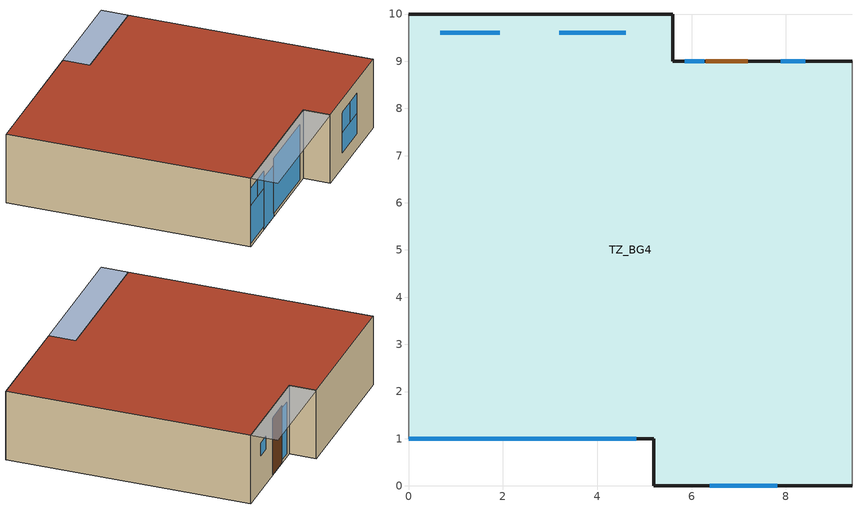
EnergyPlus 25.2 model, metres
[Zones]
TZ_BG4
 floor ground (BG4 - Floor on Fill): 0,10 5.6,10 5.6,9 9.4,9 9.4,0 5.2,0 5.2,1 0,1 z0
 wall outside (BG4 - Ext Wall): 9.4,9 5.6,9 5.6,10 0,10 / 0,1 5.2,1 5.2,0 9.4,0 z0:2.7
 wall adiabatic (BG4 - Party Wall): 9.4,0 9.4,9 / 0,10 0,1 z0:2.7
 window (BG4 - Window/GlassDoor): 0.01,1 1.29,1 z0.13:1.61; 0.01,1 0.65,1 / 0.66,1 1.3,1 z1.61:2.31; 2.29,1 4.83,1 z0.13:2.31; 6.38,0 7.82,0 z0.59:1.38; 6.38,0 7.1,0 / 7.1,0 7.82,0 z1.38:2.18; 1.94,9.6 0.69,9.6 z0.97:1.59; 1.93,9.6 1.31,9.6 / 1.3,9.6 0.68,9.6 z1.59:2.22; 4.6,9.6 3.2,9.6 z0.85:1.55; 4.6,9.6 3.9,9.6 / 3.9,9.6 3.2,9.6 z1.55:2.25; 6.27,9 5.85,9 z0.13:2.16; 8.4,9 7.89,9 z1.37:1.88; 1.3,1 2.28,1 z0.01:2.04
 door (BG4 - Ext Door): 7.2,9 6.3,9 z0.01:2.25
 roof outside (BG4 - RoofCeiling): 0,1 5.2,1 5.2,0 9.4,0 9.4,9 5.6,9 5.6,10 0,10 z2.7
shading: 5.6,9 5.6,10 9.4,10 9.4,9 z2.7; 5.2,1 5.2,0 0,0 0,1 z2.7
[Site:Location]
REYKJAVIK: Latitude {deg}=64.13; Longitude {deg}=-21.9; Time Zone {hr}=0; Elevation {m}=104
[Site:GroundTemperature:BuildingSurface]
3, 2.6, 2.4, 2.2, 3.5, 5.8, 8.4, 10.2, 10.6, 10, 7.6, 5
[Building]
BG4: North Axis {deg}=3; Terrain=Country; Solar Distribution: FullExterior accounts for shading objects=FullExterior
[Material]
Name | Roughness | Thickness {m} | Conductivity {W/m-K} | Density {kg/m3} | Specific Heat {J/kg-K} | Thermal Absorptance | Solar Absorptance | Visible Absorptance
BG4 - Floor on Fill Insulation | MediumSmooth | 0.102 | 0.035 | 25 | 1400
BG4 - Concrete Floor Slab | MediumRough | 0.2 | 1.4 | 2100 | 840 | 0.85 | 0.65 | 0.65
BG4 - Floor Finish (25mm wood) | MediumSmooth | 0.015 | 0.14 | 650 | 1200
BG4 - Ext Wall Façade (Cement Plaster) | MediumRough | 0.01 | 0.72 | 1860 | 800 | 0.91 | 0.8 | 0.8
BG4 - Ext Wall Concrete Block | MediumRough | 0.2 | 1.4 | 2100 | 840
BG4 - Ext Wall Insulation | MediumRough | 0.074 | 0.035 | 25 | 1000 | 0.9 | 0.5 | 0.5
BG4 - Int Wall Finish (13mm gypsum board) | Smooth | 0.013 | 0.16 | 950 | 840 | 0.9 | 0.3 | 0.3
BG4 - Party Wall Concrete Block | MediumRough | 0.1 | 1.4 | 2100 | 840
BG4 - Roof Metal Cladding | Smooth | 0.008 | 0.29 | 1250 | 1000 | 0.9 | 0.2 | 0.2
BG4 - Roof Insulation | MediumRough | 0.161 | 0.035 | 25 | 1000 | 0.9 | 0.5 | 0.5
BG4 - Ext Door (pine) | MediumSmooth | 0.026 | 0.14 | 419 | 2720 | 0.9 | 0.6 | 0.6
[Construction]
BG4 - Floor on Fill: BG4 - Floor on Fill Insulation, BG4 - Concrete Floor Slab, BG4 - Floor Finish (25mm wood)
BG4 - Ext Wall: BG4 - Ext Wall Façade (Cement Plaster), BG4 - Ext Wall Concrete Block, BG4 - Ext Wall Insulation, BG4 - Int Wall Finish (13mm gypsum board)
BG4 - Party Wall: BG4 - Party Wall Concrete Block, BG4 - Int Wall Finish (13mm gypsum board)
BG4 - RoofCeiling: BG4 - Roof Metal Cladding, BG4 - Roof Insulation, BG4 - Ext Wall Concrete Block, BG4 - Int Wall Finish (13mm gypsum board)
BG4 - Ext Door: BG4 - Ext Door (pine)
BG4 - Window/GlassDoor: BG4 - Glazing
[WindowMaterial:SimpleGlazingSystem]
BG4 - Glazing: U-Factor {W/m2-K}=2.5; Solar Heat Gain Coefficient=0.58; Visible Transmittance=0.57
[Zone]
TZ_BG4: Multiplier=1; Volume {m3}=229.5; Floor Area {m2}=85; Part of Total Floor Area=Yes
[ThermostatSetpoint:SingleHeating]
HTG_SP_TZ_BG4: Setpoint Temperature Schedule=HeatSP_20C
[ZoneControl:Thermostat]
TZ_BG4 Thermostat: Zone=TZ_BG4; Control Type Schedule=TZ_BG4 Tstat CtrlType; Control 1=HTG_SP_TZ_BG4; Temp diff between cutout and setpoint=0
[Zone equipment]
TZ_BG4: IDEALLOADS_TZ_BG4
[ZoneHVAC:IdealLoadsAirSystem]
IDEALLOADS_TZ_BG4: Availability Schedule=AlwaysOn; Heating Limit=NoLimit; Cooling Limit=NoLimit; Heating Availability Schedule=AlwaysOn; Cooling Availability Schedule=AlwaysOff
[ElectricEquipment]
Equipment_Gains: Zone or Space=TZ_BG4; Schedule Name (average = 0.6)=IS_Equip_Use_Sched; Design Level Calculation Method=Watts/Area; Watts per Floor Area {W/m2}=3; Fraction Latent=0; Fraction Radiant=0.5; Fraction Lost=0
[Lights]
Lights_Gains: Zone or Space=TZ_BG4; Schedule Name (average = 0.1)=IS_Light_Use_Sched; Design Level Calculation Method=Watts/Area; Watts per Floor Area {W/m2}=6; Return Air Fraction=0; Fraction Radiant=0.6; Fraction Visible=0.2; Fraction Replaceable=1
[People]
People_Baseline: Zone or ZoneList or Space or SpaceList=TZ_BG4; Number of People Schedule Name (baseline average = 0.6)=Occ_Home_Sched; Number of People Calculation Method=People; Number of People=4; Fraction Radiant=0.3; Activity Level Schedule Name (95 W/person)=Residential_Activity_Sched; Carbon Dioxide Generation Rate {m3/s-W}=4.84E-8
[EnergyManagementSystem:Sensor]
T_out: Environment; Site Outdoor Air Drybulb Temperature
V_wind: Environment; Site Wind Speed
TZ_BG4_Temp: TZ_BG4; Zone Mean Air Temperature
TZ_BG4_CO2: TZ_BG4; Zone Air CO2 Concentration
T_setpoint: HeatSP_20C; Schedule Value
Occ_Avail: Occ_Avail_Sched; Schedule Value
[EnergyManagementSystem:Actuator]
AFN_W1_Opening: Window 1 Operable; AirFlow Network Window/Door Opening; Venting Opening Factor
AFN_W3_Opening: Window 3 Operable; AirFlow Network Window/Door Opening; Venting Opening Factor
AFN_W4_Opening: Window 4 Operable; AirFlow Network Window/Door Opening; Venting Opening Factor
AFN_W5_Opening: Window 5 Operable; AirFlow Network Window/Door Opening; Venting Opening Factor
AFN_W7_Opening: Window 7; AirFlow Network Window/Door Opening; Venting Opening Factor
[EnergyManagementSystem:Program]
Init_WindowState: SET EventTimer_min     = 0; SET EventActive        = 0; SET EventDemand        = 0; SET Open_Common        = 0; SET Open_Bedroom       = 0; SET Open_Day_Event     = 0; SET Open_Day_Summer    = 0; SET Open_Day_Winter    = 0; SET Open_Night         = 0; SET SummerMode         = 0
WindowControl_Hybrid: SET C_z   = TZ_BG4_CO2; SET T_z   = TZ_BG4_Temp; SET S_win = Occ_Avail; SET To    = T_out; SET Vw    = V_wind; SET hr    = Hour; SET mon   = Month; SET dtmin = 10.0; SET CO2_on      = 700.0; SET CO2_off     = 600.0; SET Temp_on     = T_setpoint + 0.7; SET Temp_off    = T_setpoint + 0.2; SET EventMinDur = 40.0; SET To_min = -20.0; SET To_max = 7.0; SET fT = (To - To_min) / (To_max - To_min); SET fT = @Max 0.0 fT; SET fT = @Min 1.0 fT; SET Vw_min = 6.0; SET Vw_max = 16.0; SET fW = 1.0 - (Vw - Vw_min) / (Vw_max - Vw_min); SET fW = @Max 0.0 fW; SET fW = @Min 1.0 fW; SET WeatherFactor = 0.50 + 0.35 * fT + 0.15 * fW; SET WeatherFactor = @Min 1.0 WeatherFactor; SET SummerMode = 0; IF ((mon >= 5) && (mon <= 9) && (To >= 6.0)); SET SummerMode = 1; ENDIF; SET SummerWindFactor = 1.0; IF (Vw > 14.0); SET SummerWindFactor = 0.8; ENDIF; IF (Vw > 18.0); SET SummerWindFactor = 0.5; ENDIF; SET EventDemand = 0; IF (C_z > CO2_on); SET EventDemand = 1; ENDIF; IF (T_z > Temp_on); SET EventDemand = 1; ENDIF; IF (EventActive > 0); SET EventTimer_min = EventTimer_min + dtmin; IF ((EventTimer_min >= EventMinDur) && (C_z < CO2_off) && (T_z < Temp_off)); SET EventActive = 0; SET EventTimer_min = 0; ENDIF; ELSE; IF ((EventDemand > 0) && (S_win > 0) && (SummerMode < 1)); SET EventActive = 1; SET EventTimer_min = 0; ENDIF; ENDIF; SET Open_Day_Event = 0; SET Open_Day_Event_base = 0.010; IF ((EventActive > 0) && (S_win > 0) && (SummerMode < 1)); SET Open_Day_Event = Open_Day_Event_base * WeatherFactor; ENDIF; SET Open_Day_Summer = 0; SET Open_Day_Summer_base = 0.015; IF (SummerMode > 0); SET Open_Day_Summer = Open_Day_Summer_base * SummerWindFactor; ENDIF; SET Open_Day_Winter = 0; SET Open_Day_Winter_base = 0.003; IF ((SummerMode < 1) && (S_win > 0)); SET Open_Day_Winter = Open_Day_Winter_base; ENDIF; SET Open_Night = 0; SET Open_Night_Winter_base = 0.020; SET Open_Night_Summer_base = 0.040; IF ((hr >= 23) || (hr < 7)); IF (SummerMode > 0); SET Open_Night = Open_Night_Summer_base; ELSE; SET Open_Night = Open_Night_Winter_base; ENDIF; ENDIF; IF (SummerMode > 0); SET Open_Common = Open_Day_Summer; ELSE; SET Open_Common = @Max Open_Day_Event Open_Day_Winter; ENDIF; SET Open_Bedroom = Open_Night; SET AFN_W1_Opening  = Open_Common; SET AFN_W5_Opening  = Open_Common; SET AFN_W7_Opening  = Open_Common; SET AFN_W3_Opening  = Open_Bedroom; SET AFN_W4_Opening  = Open_Bedroom
[EnergyManagementSystem:ProgramCallingManager]
Init_WindowState_Manager: BeginNewEnvironment; Init_WindowState
WindowControlCalling: BeginTimestepBeforePredictor; WindowControl_Hybrid
[EnergyManagementSystem:OutputVariable]
Open_Common: Open_Common; Averaged; SystemTimestep
Open_Bedroom: Open_Bedroom; Averaged; SystemTimestep
Open_Day_Event: Open_Day_Event; Averaged; SystemTimestep
Open_Day_Summer: Open_Day_Summer; Averaged; SystemTimestep
Open_Day_Winter: Open_Day_Winter; Averaged; SystemTimestep
Open_Night: Open_Night; Averaged; SystemTimestep
EventActive: EventActive; Averaged; SystemTimestep
EventDemand: EventDemand; Averaged; SystemTimestep
WeatherFactor: WeatherFactor; Averaged; SystemTimestep
[Schedule:Constant]
Name | Value | Value (1 = SingleHeating)
AlwaysOn | 1
AlwaysOff | 0
HeatSP_20C | 20
TZ_BG4 Tstat CtrlType |  | 1
[Schedule:Day:Interval]
IS_Equip_Use_Fraction: No, 01:00, 0.5, 06:00, 0.45, 07:00, 0.5, 08:00, 0.55, 09:00, 0.6, 10:00, 0.62, 11:00, 0.6, 12:00, 0.58, 13:00, 0.57, 15:00, 0.56, 16:00, 0.58, 17:00, 0.62, 18:00, 0.7, 19:00, 0.82, 20:00, 0.9, 21:00, 0.88, 22:00, 0.8, 23:00, 0.7, 24:00, 0.58
IS_Light_Use_Fraction: No, 01:00, 0.05, 06:00, 0.03, 07:00, 0.05, 08:00, 0.08, 09:00, 0.1, 10:00, 0.08, 11:00, 0.07, 15:00, 0.05, 16:00, 0.07, 17:00, 0.08, 18:00, 0.13, 19:00, 0.23, 20:00, 0.33, 21:00, 0.3, 22:00, 0.23, 23:00, 0.15, 24:00, 0.08
Occ_Home_Weekday: No, 08:00, 1, 17:00, 0, 24:00, 1
Occ_Home_Weekend: No, 14:00, 1, 17:00, 0, 24:00, 1
Residential_Activity_Daily: No, 24:00, 95
Occ_Avail_Weekday: No, 06:00, 0, 08:00, 1, 17:00, 0, 23:00, 1, 24:00, 0
Occ_Avail_Weekend: No, 07:00, 0, 14:00, 1, 17:00, 0, 23:00, 1, 24:00, 0
[Schedule:Week:Daily]
IS_Equip_Use_Week: IS_Equip_Use_Fraction, IS_Equip_Use_Fraction, IS_Equip_Use_Fraction, IS_Equip_Use_Fraction, IS_Equip_Use_Fraction, IS_Equip_Use_Fraction, IS_Equip_Use_Fraction, IS_Equip_Use_Fraction, IS_Equip_Use_Fraction, IS_Equip_Use_Fraction, IS_Equip_Use_Fraction, IS_Equip_Use_Fraction
IS_Light_Use_Week: IS_Light_Use_Fraction, IS_Light_Use_Fraction, IS_Light_Use_Fraction, IS_Light_Use_Fraction, IS_Light_Use_Fraction, IS_Light_Use_Fraction, IS_Light_Use_Fraction, IS_Light_Use_Fraction, IS_Light_Use_Fraction, IS_Light_Use_Fraction, IS_Light_Use_Fraction, IS_Light_Use_Fraction
Occ_Home_Week: Occ_Home_Weekend, Occ_Home_Weekday, Occ_Home_Weekday, Occ_Home_Weekday, Occ_Home_Weekday, Occ_Home_Weekday, Occ_Home_Weekend, Occ_Home_Weekend, Occ_Home_Weekday, Occ_Home_Weekday, Occ_Home_Weekend, Occ_Home_Weekend
Residential_Activity_Week: Residential_Activity_Daily, Residential_Activity_Daily, Residential_Activity_Daily, Residential_Activity_Daily, Residential_Activity_Daily, Residential_Activity_Daily, Residential_Activity_Daily, Residential_Activity_Daily, Residential_Activity_Daily, Residential_Activity_Daily, Residential_Activity_Daily, Residential_Activity_Daily
Occ_Avail_Week: Occ_Avail_Weekend, Occ_Avail_Weekday, Occ_Avail_Weekday, Occ_Avail_Weekday, Occ_Avail_Weekday, Occ_Avail_Weekday, Occ_Avail_Weekend, Occ_Avail_Weekend, Occ_Avail_Weekday, Occ_Avail_Weekday, Occ_Avail_Weekend, Occ_Avail_Weekend
[Schedule:Year]
IS_Equip_Use_Sched: IS_Equip_Use_Week, 1, 1, 12, 31
IS_Light_Use_Sched: IS_Light_Use_Week, 1, 1, 12, 31
Occ_Home_Sched: Fractional, Occ_Home_Week, 1, 1, 12, 31
Residential_Activity_Sched: Residential_Activity_Week, 1, 1, 12, 31
Occ_Avail_Sched: Fractional, Occ_Avail_Week, 1, 1, 12, 31
[AirflowNetwork:SimulationControl]
AFN_Control: AirflowNetwork Control=MultizoneWithoutDistribution; Wind Pressure Coefficient Type=SurfaceAverageCalculation
[AirflowNetwork:MultiZone:Zone]
TZ_BG4: Ventilation Control Mode (so AFN doesn't override EMS)=NoVent; Minimum Venting Open Factor=0; Indoor/Outdoor Temp Diff Lower Limit for Max Venting=0; Indoor/Outdoor Temp Diff Upper Limit for Min Venting=100; Indoor/Outdoor Enthalpy Diff Lower Limit (for Enthalpy mode)=0; Indoor/Outdoor Enthalpy Diff Upper Limit=300000; Venting Availability Schedule=AlwaysOn
[AirflowNetwork:MultiZone:Surface:EffectiveLeakageArea] Reference Pressure Difference [Pa]=4; Air Mass Flow Exponent=0.75
Name | Effective Leakage Area [m2] | Leakage Area
ELA_W1_FixedBottom | 0.00032255
ELA_W1_FixedTop | 0.00013124
ELA_W2 | 0.00052028
ELA_W3_FixedBottom | 0.00024614
ELA_W3_FixedTop | 0.00016682
ELA_W4_FixedBottom | 0.00020648
ELA_W4_FixedTop | 0.00013765
ELA_W5_FixedBottom | 0.00023098
ELA_W5_FixedTop | 0.00015398
ELA_W6 | 0.00027064
ELA_FrontDoor | 0.00051795
ELA_TerraceDoor | 0.00064394
 | 0.002476 | ELA_Ceiling
[AirflowNetwork:MultiZone:Surface]
Name | Leakage Component | Ventilation Control Mode | Window/Door Opening Factor or Crack Factor (EMS will control)
Window 1 Fixed (Bottom) | ELA_W1_FixedBottom | NoVent
Window 1 Fixed (Top) | ELA_W1_FixedTop | NoVent
Window 2 | ELA_W2 | NoVent
Window 3 Fixed (Bottom) | ELA_W3_FixedBottom | NoVent
Window 3 Fixed (Top) | ELA_W3_FixedTop | NoVent
Window 4 Fixed (Bottom) | ELA_W4_FixedBottom | NoVent
Window 4 Fixed (Top) | ELA_W4_FixedTop | NoVent
Window 5 Fixed (Bottom) | ELA_W5_FixedBottom | NoVent
Window 5 Fixed (Top) | ELA_W5_FixedTop | NoVent
Window 6 | ELA_W6 | NoVent
Front Door | ELA_FrontDoor | NoVent
Terrace Door | ELA_TerraceDoor | NoVent
Window 1 Operable; Window 3 Operable; Window 4 Operable; Window 5 Operable; Window 7 | AFN_Operable_Infil |  | 1.0E-10
RoofCeiling | ELA_Ceiling | NoVent
[AirflowNetwork:MultiZone:Component:SimpleOpening]
AFN_Operable_Infil: Air Mass Flow Coefficient When Opening is Closed {kg/s-m}=0.00012086; Air Mass Flow Exponent When Opening is Closed=0.75; Minimum Density Difference for Two-Way Flow {kg/m3}=0.0001; Discharge Coefficient=1
